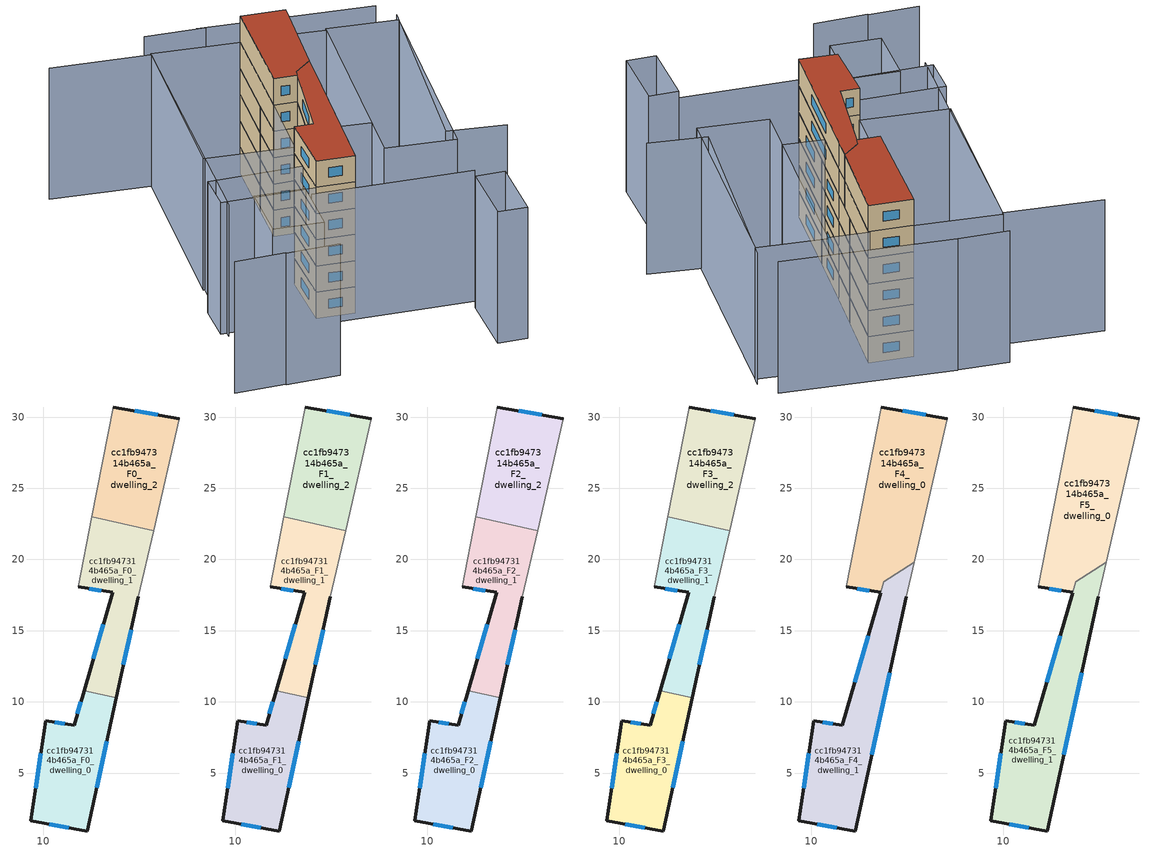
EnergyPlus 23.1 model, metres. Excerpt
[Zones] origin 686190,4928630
cc1fb947314b465a_F0_dwelling_0
 floor ground (EU_floor_Construction): 15.11,10.29 13.06,0.94 9.12,1.67 10.15,8.67 12.15,8.37 12.86,10.8 z0
 wall outside (EU_wall_Construction): 12.86,10.8 12.15,8.37 10.15,8.67 9.12,1.67 13.06,0.94 15.11,10.29 z0:3
 wall to cc1fb947314b465a_F0_dwelling_1 (EU_wall_Construction): 15.11,10.29 12.86,10.8 z0:3
 window (EU_Window_Construction): 9.81,6.4 9.46,3.95 / 11.5,8.47 10.8,8.58 / 12.63,10.01 12.38,9.16 / 13.73,3.98 14.44,7.25 / 10.4,1.43 11.78,1.18 z0.98:2.02
cc1fb947314b465a_F0_dwelling_1
 floor ground (EU_floor_Construction): 17.73,22.03 16.67,17.38 15.11,10.29 12.86,10.8 14.86,17.68 12.44,18.08 13.4,23.01 z0
 wall outside (EU_wall_Construction): 15.11,10.29 16.67,17.38 / 12.44,18.08 14.86,17.68 12.86,10.8 z0:3
 wall adiabatic (EU_wall_Construction): 16.67,17.38 17.73,22.03 / 13.4,23.01 12.44,18.08 z0:3
 wall to cc1fb947314b465a_F0_dwelling_2 (EU_wall_Construction): 17.73,22.03 13.4,23.01 z0:3
 window (EU_Window_Construction): 15.62,12.6 16.16,15.08 / 14.21,15.45 13.51,13.04 / 13.23,17.95 14.07,17.81 z0.98:2.02
cc1fb947314b465a_F0_dwelling_2
 floor ground (EU_floor_Construction): 19.52,29.87 17.73,22.03 13.4,23.01 14.9,30.7 z0
 wall outside (EU_wall_Construction): 19.52,29.87 14.9,30.7 z0:3
 wall adiabatic (EU_wall_Construction): 14.9,30.7 13.4,23.01 / 17.73,22.03 19.52,29.87 z0:3
 window (EU_Window_Construction): 18.02,30.14 16.4,30.43 z0.98:2.02
cc1fb947314b465a_F1_dwelling_0
 floor to cc1fb947314b465a_F0_dwelling_0 (EU_floor_Construction): 15.11,10.29 13.06,0.94 9.12,1.67 10.15,8.67 12.15,8.37 12.86,10.8 z3
 wall outside (EU_wall_Construction): 12.86,10.8 12.15,8.37 10.15,8.67 9.12,1.67 13.06,0.94 15.11,10.29 z3:6
 wall to cc1fb947314b465a_F1_dwelling_1 (EU_wall_Construction): 15.11,10.29 12.86,10.8 z3:6
 window (EU_Window_Construction): 9.81,6.4 9.46,3.95 / 11.5,8.47 10.8,8.58 / 12.63,10.01 12.38,9.16 / 13.73,3.98 14.44,7.25 / 10.4,1.43 11.78,1.18 z3.98:5.02
cc1fb947314b465a_F1_dwelling_1
 floor to cc1fb947314b465a_F0_dwelling_1 (EU_floor_Construction): 17.73,22.03 16.67,17.38 15.11,10.29 12.86,10.8 14.86,17.68 12.44,18.08 13.4,23.01 z3
 wall outside (EU_wall_Construction): 15.11,10.29 16.67,17.38 / 12.44,18.08 14.86,17.68 12.86,10.8 z3:6
 wall adiabatic (EU_wall_Construction): 16.67,17.38 17.73,22.03 / 13.4,23.01 12.44,18.08 z3:6
 wall to cc1fb947314b465a_F1_dwelling_2 (EU_wall_Construction): 17.73,22.03 13.4,23.01 z3:6
 window (EU_Window_Construction): 15.62,12.6 16.16,15.08 / 14.21,15.45 13.51,13.04 / 13.23,17.95 14.07,17.81 z3.98:5.02
cc1fb947314b465a_F1_dwelling_2
 floor to cc1fb947314b465a_F0_dwelling_2 (EU_floor_Construction): 19.52,29.87 17.73,22.03 13.4,23.01 14.9,30.7 z3
 wall outside (EU_wall_Construction): 19.52,29.87 14.9,30.7 z3:6
 wall adiabatic (EU_wall_Construction): 14.9,30.7 13.4,23.01 / 17.73,22.03 19.52,29.87 z3:6
 window (EU_Window_Construction): 18.02,30.14 16.4,30.43 z3.98:5.02
cc1fb947314b465a_F2_dwelling_0
 floor to cc1fb947314b465a_F1_dwelling_0 (EU_floor_Construction): 15.11,10.29 13.06,0.94 9.12,1.67 10.15,8.67 12.15,8.37 12.86,10.8 z6
 wall outside (EU_wall_Construction): 12.86,10.8 12.15,8.37 10.15,8.67 9.12,1.67 13.06,0.94 15.11,10.29 z6:9
 wall to cc1fb947314b465a_F2_dwelling_1 (EU_wall_Construction): 15.11,10.29 12.86,10.8 z6:9
 window (EU_Window_Construction): 9.81,6.4 9.46,3.95 / 11.5,8.47 10.8,8.58 / 12.63,10.01 12.38,9.16 / 13.73,3.98 14.44,7.25 / 10.4,1.43 11.78,1.18 z6.98:8.02
cc1fb947314b465a_F2_dwelling_1
 floor to cc1fb947314b465a_F1_dwelling_1 (EU_floor_Construction): 17.73,22.03 16.67,17.38 15.11,10.29 12.86,10.8 14.86,17.68 12.44,18.08 13.4,23.01 z6
 wall outside (EU_wall_Construction): 15.11,10.29 16.67,17.38 / 12.44,18.08 14.86,17.68 12.86,10.8 z6:9
 wall adiabatic (EU_wall_Construction): 16.67,17.38 17.73,22.03 / 13.4,23.01 12.44,18.08 z6:9
 wall to cc1fb947314b465a_F2_dwelling_2 (EU_wall_Construction): 17.73,22.03 13.4,23.01 z6:9
 window (EU_Window_Construction): 15.62,12.6 16.16,15.08 / 14.21,15.45 13.51,13.04 / 13.23,17.95 14.07,17.81 z6.98:8.02
cc1fb947314b465a_F2_dwelling_2
 floor to cc1fb947314b465a_F1_dwelling_2 (EU_floor_Construction): 19.52,29.87 17.73,22.03 13.4,23.01 14.9,30.7 z6
 wall outside (EU_wall_Construction): 19.52,29.87 14.9,30.7 z6:9
 wall adiabatic (EU_wall_Construction): 14.9,30.7 13.4,23.01 / 17.73,22.03 19.52,29.87 z6:9
 window (EU_Window_Construction): 18.02,30.14 16.4,30.43 z6.98:8.02
cc1fb947314b465a_F3_dwelling_0
 floor to cc1fb947314b465a_F2_dwelling_0 (EU_floor_Construction): 15.11,10.29 13.06,0.94 9.12,1.67 10.15,8.67 12.15,8.37 12.86,10.8 z9
 wall outside (EU_wall_Construction): 12.86,10.8 12.15,8.37 10.15,8.67 9.12,1.67 13.06,0.94 15.11,10.29 z9:12
 wall to cc1fb947314b465a_F3_dwelling_1 (EU_wall_Construction): 15.11,10.29 12.86,10.8 z9:12
 window (EU_Window_Construction): 9.81,6.4 9.46,3.95 / 11.5,8.47 10.8,8.58 / 12.63,10.01 12.38,9.16 / 13.73,3.98 14.44,7.25 / 10.4,1.43 11.78,1.18 z9.98:11.02
cc1fb947314b465a_F3_dwelling_1
 floor to cc1fb947314b465a_F2_dwelling_1 (EU_floor_Construction): 17.73,22.03 16.67,17.38 15.11,10.29 12.86,10.8 14.86,17.68 12.44,18.08 13.4,23.01 z9
 wall outside (EU_wall_Construction): 15.11,10.29 16.67,17.38 / 12.44,18.08 14.86,17.68 12.86,10.8 z9:12
 wall adiabatic (EU_wall_Construction): 16.67,17.38 17.73,22.03 / 13.4,23.01 12.44,18.08 z9:12
 wall to cc1fb947314b465a_F3_dwelling_2 (EU_wall_Construction): 17.73,22.03 13.4,23.01 z9:12
 window (EU_Window_Construction): 15.62,12.6 16.16,15.08 / 14.21,15.45 13.51,13.04 / 13.23,17.95 14.07,17.81 z9.98:11.02
cc1fb947314b465a_F3_dwelling_2
 floor to cc1fb947314b465a_F2_dwelling_2 (EU_floor_Construction): 19.52,29.87 17.73,22.03 13.4,23.01 14.9,30.7 z9
 wall outside (EU_wall_Construction): 19.52,29.87 14.9,30.7 z9:12
 wall adiabatic (EU_wall_Construction): 14.9,30.7 13.4,23.01 / 17.73,22.03 19.52,29.87 z9:12
 window (EU_Window_Construction): 18.02,30.14 16.4,30.43 z9.98:11.02
cc1fb947314b465a_F4_dwelling_0
 floor to cc1fb947314b465a_F3_dwelling_1 (EU_floor_Construction): 17.73,22.03 17.22,19.8 15.07,18.42 14.86,17.68 12.44,18.08 13.4,23.01 z12
 floor to cc1fb947314b465a_F3_dwelling_2 (EU_floor_Construction): 19.52,29.87 17.73,22.03 13.4,23.01 14.9,30.7 z12
 wall outside (EU_wall_Construction): 19.52,29.87 14.9,30.7 / 12.44,18.08 14.86,17.68 z12:15
 wall adiabatic (EU_wall_Construction): 14.9,30.7 12.44,18.08 / 17.22,19.8 19.52,29.87 z12:15
 wall to cc1fb947314b465a_F4_dwelling_1 (EU_wall_Construction): 15.08,18.42 17.22,19.8 / 14.86,17.68 15.07,18.42 z12:15
 window (EU_Window_Construction): 18.02,30.14 16.4,30.43 / 13.22,17.95 14.07,17.81 z12.98:14.02
cc1fb947314b465a_F4_dwelling_1
 floor to cc1fb947314b465a_F3_dwelling_0 (EU_floor_Construction): 15.11,10.29 13.06,0.94 9.12,1.67 10.15,8.67 12.15,8.37 12.86,10.8 z12
 floor to cc1fb947314b465a_F3_dwelling_1 (EU_floor_Construction): 17.22,19.8 16.67,17.38 15.11,10.29 12.86,10.8 14.86,17.68 15.08,18.42 z12
 wall outside (EU_wall_Construction): 14.86,17.68 12.15,8.37 10.15,8.67 9.12,1.67 13.06,0.94 16.67,17.38 z12:15
 wall adiabatic (EU_wall_Construction): 16.67,17.38 17.22,19.8 z12:15
 window (EU_Window_Construction): 14.23,6.29 15.49,12.04 / 10.4,1.43 11.78,1.18 / 9.81,6.4 9.46,3.95 / 11.5,8.47 10.8,8.58 / 13.98,14.65 13.03,11.4 z12.98:14.02
cc1fb947314b465a_F5_dwelling_0
 floor to cc1fb947314b465a_F4_dwelling_0 (EU_floor_Construction): 19.52,29.87 17.22,19.8 15.08,18.42 14.86,17.68 12.44,18.08 14.9,30.7 z15
 wall outside (EU_wall_Construction): 19.52,29.87 14.9,30.7 / 12.44,18.08 14.86,17.68 z15:18
 wall adiabatic (EU_wall_Construction): 14.9,30.7 12.44,18.08 / 17.22,19.8 19.52,29.87 z15:18
 wall to cc1fb947314b465a_F5_dwelling_1 (EU_wall_Construction): 15.08,18.42 17.22,19.8 / 14.86,17.68 15.07,18.42 z15:18
 window (EU_Window_Construction): 18.02,30.14 16.4,30.43 / 13.22,17.95 14.07,17.81 z15.98:17.02
 roof outside (EU_roof_Construction): 17.22,19.8 19.52,29.87 14.9,30.7 12.44,18.08 14.86,17.68 15.08,18.42 z18
cc1fb947314b465a_F5_dwelling_1
 floor to cc1fb947314b465a_F4_dwelling_1 (EU_floor_Construction): 17.22,19.8 16.67,17.38 13.06,0.94 9.12,1.67 10.15,8.67 12.15,8.37 14.86,17.68 15.08,18.42 z15
 wall outside (EU_wall_Construction): 14.86,17.68 12.15,8.37 10.15,8.67 9.12,1.67 13.06,0.94 16.67,17.38 z15:18
 wall adiabatic (EU_wall_Construction): 16.67,17.38 17.22,19.8 z15:18
 window (EU_Window_Construction): 14.23,6.29 15.49,12.04 / 10.4,1.43 11.78,1.18 / 9.81,6.4 9.46,3.95 / 11.5,8.47 10.8,8.58 / 13.98,14.65 13.03,11.4 z15.98:17.02
 roof outside (EU_roof_Construction): 13.06,0.94 16.67,17.38 17.22,19.8 15.08,18.42 14.86,17.68 12.15,8.37 10.15,8.67 9.12,1.67 z18
shading: 0.77,-8.73 6.37,-9.43 / -4.5,-8.03 0.77,-8.69 / 8.16,0.61 24.71,-2.14 / 31.53,4.54 25.52,6.04 / 25.52,6.04 31.22,28.85 / -4.3,34.39 5.91,32.32 / 5.91,32.32 -0.17,2.32 / 30.11,31.27 12.15,35.01 / 13.14,34.8 6.87,35.84 / 27.32,-3.68 26.25,-11 / 26.25,-11 23.15,-10.54 / 23.15,-10.54 24.22,-3.22 / 24.22,-3.22 27.32,-3.68 / 8.05,1.86 6.87,-4.87 / 6.87,-4.87 1.64,-3.95 / 1.64,-3.95 2.82,2.78 / 2.82,2.78 8.05,1.86 / 9.75,5.95 9.12,1.62 / 9.12,1.62 -0.66,3.05 / -0.66,3.05 -0.03,7.37 / -0.03,7.37 9.75,5.95 / 18.54,5.63 23.68,29.39 / 23.68,29.39 30.96,27.81 / 30.96,27.81 25.81,4.05 / 25.81,4.05 18.54,5.63 / 23.63,29.13 19.65,10.74 / 19.65,10.74 15.43,11.65 / 15.43,11.65 19.41,30.05 / 19.41,30.05 23.63,29.13 / 1.56,11.6 5.96,32.58 / 5.96,32.58 15.08,30.67 / 15.08,30.67 10.68,9.69 / 10.68,9.69 1.56,11.6 z0:15
[Building]
EU S2 Campaign: North Axis=0; Terrain=City; Solar Distribution=FullExterior
[Site:Location]
Bologna: Latitude=44.5; Longitude=11.25; Time Zone=1; Elevation=37
[SizingPeriod:WeatherFileDays]
AnnualSizingPeriod: Begin Month=1; Begin Day of Month=1; End Month=12; End Day of Month=31; Day of Week for Start Day=Monday; Use Weather File Daylight Saving Period=No; Use Weather File Rain and Snow Indicators=No
[MATERIAL]
EU_InternalMass_Material: Roughness=MediumRough; Thickness=0.1; Conductivity=1; Density=1800; Specific Heat=900; Thermal Absorptance=0.9; Solar Absorptance=0.7; Visible Absorptance=0.7
[MATERIAL:NOMASS] Roughness=MediumRough; Thermal Absorptance=0.9; Solar Absorptance=0.7; Visible Absorptance=0.7
Name | Thermal Resistance
EU_wall_NoMass | 0.905828
EU_roof_NoMass | 0.37593
EU_floor_NoMass | 0.67114
[WINDOWMATERIAL:SIMPLEGLAZINGSYSTEM]
EU_Window_SimpleGlazing: UFactor=4.52486; Solar Heat Gain Coefficient=0.85; Visible Transmittance=0.85
[CONSTRUCTION]
EU_wall_Construction: EU_wall_NoMass
EU_roof_Construction: EU_roof_NoMass
EU_floor_Construction: EU_floor_NoMass
EU_InternalMass_Construction: EU_InternalMass_Material
EU_Window_Construction: EU_Window_SimpleGlazing
[ZONE] Type=1; Multiplier=1; Ceiling Height=autocalculate; Floor Area=autocalculate; Part of Total Floor Area=Yes
Name | Volume
cc1fb947314b465a_F0_dwelling_0; cc1fb947314b465a_F1_dwelling_0; cc1fb947314b465a_F2_dwelling_0; cc1fb947314b465a_F3_dwelling_0 | 108.756
cc1fb947314b465a_F4_dwelling_0 | 164.009
cc1fb947314b465a_F5_dwelling_0 | 164.016
cc1fb947314b465a_F0_dwelling_1; cc1fb947314b465a_F1_dwelling_1; cc1fb947314b465a_F2_dwelling_1; cc1fb947314b465a_F3_dwelling_1; cc1fb947314b465a_F0_dwelling_2; cc1fb947314b465a_F1_dwelling_2; cc1fb947314b465a_F2_dwelling_2; cc1fb947314b465a_F3_dwelling_2 | 108.757
cc1fb947314b465a_F4_dwelling_1 | 162.249
cc1fb947314b465a_F5_dwelling_1 | 162.264
[INTERNALMASS] Construction=EU_InternalMass_Construction
Name | Zone or ZoneList | Surface Area
cc1fb947314b465a_F0_dwelling_0_EU_InternalMass | cc1fb947314b465a_F0_dwelling_0 | 36.2518
cc1fb947314b465a_F0_dwelling_1_EU_InternalMass | cc1fb947314b465a_F0_dwelling_1 | 36.2523
cc1fb947314b465a_F0_dwelling_2_EU_InternalMass | cc1fb947314b465a_F0_dwelling_2 | 36.2524
cc1fb947314b465a_F1_dwelling_0_EU_InternalMass | cc1fb947314b465a_F1_dwelling_0 | 36.2518
cc1fb947314b465a_F1_dwelling_1_EU_InternalMass | cc1fb947314b465a_F1_dwelling_1 | 36.2523
cc1fb947314b465a_F1_dwelling_2_EU_InternalMass | cc1fb947314b465a_F1_dwelling_2 | 36.2524
cc1fb947314b465a_F2_dwelling_0_EU_InternalMass | cc1fb947314b465a_F2_dwelling_0 | 36.2518
cc1fb947314b465a_F2_dwelling_1_EU_InternalMass | cc1fb947314b465a_F2_dwelling_1 | 36.2523
cc1fb947314b465a_F2_dwelling_2_EU_InternalMass | cc1fb947314b465a_F2_dwelling_2 | 36.2524
cc1fb947314b465a_F3_dwelling_0_EU_InternalMass | cc1fb947314b465a_F3_dwelling_0 | 36.2518
cc1fb947314b465a_F3_dwelling_1_EU_InternalMass | cc1fb947314b465a_F3_dwelling_1 | 36.2523
cc1fb947314b465a_F3_dwelling_2_EU_InternalMass | cc1fb947314b465a_F3_dwelling_2 | 36.2524
cc1fb947314b465a_F4_dwelling_0_EU_InternalMass | cc1fb947314b465a_F4_dwelling_0 | 54.6722
cc1fb947314b465a_F4_dwelling_1_EU_InternalMass | cc1fb947314b465a_F4_dwelling_1 | 54.0946
cc1fb947314b465a_F5_dwelling_0_EU_InternalMass | cc1fb947314b465a_F5_dwelling_0 | 54.6722
cc1fb947314b465a_F5_dwelling_1_EU_InternalMass | cc1fb947314b465a_F5_dwelling_1 | 54.0946
[OTHEREQUIPMENT] Fuel Type=Electricity; Design Level Calculation Method=Watts/Area; Power per Zone Floor Area=1; Fraction Latent=0; Fraction Radiant=0; Fraction Lost=0; Carbon Dioxide Generation Rate=0; EndUse Subcategory=EU_Step8_InternalGains
Name | Zone or ZoneList or Space or SpaceList | Schedule
EU_Step8_InternalGain_cc1fb947314b465a_F0_dwelling_0_f000 | cc1fb947314b465a_F0_dwelling_0 | EU_Step8_GainSchedule_cc1fb947314b465a_F0_dwelling_0_f000
EU_Step8_InternalGain_cc1fb947314b465a_F0_dwelling_1_f000 | cc1fb947314b465a_F0_dwelling_1 | EU_Step8_GainSchedule_cc1fb947314b465a_F0_dwelling_1_f000
EU_Step8_InternalGain_cc1fb947314b465a_F0_dwelling_2_f000 | cc1fb947314b465a_F0_dwelling_2 | EU_Step8_GainSchedule_cc1fb947314b465a_F0_dwelling_2_f000
EU_Step8_InternalGain_cc1fb947314b465a_F1_dwelling_0_f000 | cc1fb947314b465a_F1_dwelling_0 | EU_Step8_GainSchedule_cc1fb947314b465a_F1_dwelling_0_f000
EU_Step8_InternalGain_cc1fb947314b465a_F1_dwelling_1_f000 | cc1fb947314b465a_F1_dwelling_1 | EU_Step8_GainSchedule_cc1fb947314b465a_F1_dwelling_1_f000
EU_Step8_InternalGain_cc1fb947314b465a_F1_dwelling_2_f000 | cc1fb947314b465a_F1_dwelling_2 | EU_Step8_GainSchedule_cc1fb947314b465a_F1_dwelling_2_f000
EU_Step8_InternalGain_cc1fb947314b465a_F2_dwelling_0_f000 | cc1fb947314b465a_F2_dwelling_0 | EU_Step8_GainSchedule_cc1fb947314b465a_F2_dwelling_0_f000
EU_Step8_InternalGain_cc1fb947314b465a_F2_dwelling_1_f000 | cc1fb947314b465a_F2_dwelling_1 | EU_Step8_GainSchedule_cc1fb947314b465a_F2_dwelling_1_f000
EU_Step8_InternalGain_cc1fb947314b465a_F2_dwelling_2_f000 | cc1fb947314b465a_F2_dwelling_2 | EU_Step8_GainSchedule_cc1fb947314b465a_F2_dwelling_2_f000
EU_Step8_InternalGain_cc1fb947314b465a_F3_dwelling_0_f000 | cc1fb947314b465a_F3_dwelling_0 | EU_Step8_GainSchedule_cc1fb947314b465a_F3_dwelling_0_f000
EU_Step8_InternalGain_cc1fb947314b465a_F3_dwelling_1_f000 | cc1fb947314b465a_F3_dwelling_1 | EU_Step8_GainSchedule_cc1fb947314b465a_F3_dwelling_1_f000
EU_Step8_InternalGain_cc1fb947314b465a_F3_dwelling_2_f000 | cc1fb947314b465a_F3_dwelling_2 | EU_Step8_GainSchedule_cc1fb947314b465a_F3_dwelling_2_f000
EU_Step8_InternalGain_cc1fb947314b465a_F4_dwelling_0_f000 | cc1fb947314b465a_F4_dwelling_0 | EU_Step8_GainSchedule_cc1fb947314b465a_F4_dwelling_0_f000
EU_Step8_InternalGain_cc1fb947314b465a_F4_dwelling_1_f000 | cc1fb947314b465a_F4_dwelling_1 | EU_Step8_GainSchedule_cc1fb947314b465a_F4_dwelling_1_f000
EU_Step8_InternalGain_cc1fb947314b465a_F5_dwelling_0_f000 | cc1fb947314b465a_F5_dwelling_0 | EU_Step8_GainSchedule_cc1fb947314b465a_F5_dwelling_0_f000
EU_Step8_InternalGain_cc1fb947314b465a_F5_dwelling_1_f000 | cc1fb947314b465a_F5_dwelling_1 | EU_Step8_GainSchedule_cc1fb947314b465a_F5_dwelling_1_f000
[ZONEVENTILATION:DESIGNFLOWRATE] Schedule=EU_AlwaysOn; Design Flow Rate Calculation Method=AirChanges/Hour; Air Changes per Hour=0.73129; Ventilation Type=Natural; Fan Pressure Rise=0; Fan Total Efficiency=1; Constant Term Coefficient=1; Temperature Term Coefficient=0; Velocity Term Coefficient=0; Velocity Squared Term Coefficient=0; Minimum Indoor Temperature=-100; Maximum Indoor Temperature=100; Delta Temperature=-100; Minimum Outdoor Temperature=-100; Maximum Outdoor Temperature=100; Maximum Wind Speed=40
Name | Zone or ZoneList or Space or SpaceList
EU_ConstantAir_cc1fb947314b465a_F0_dwelling_0 | cc1fb947314b465a_F0_dwelling_0
EU_ConstantAir_cc1fb947314b465a_F0_dwelling_1 | cc1fb947314b465a_F0_dwelling_1
EU_ConstantAir_cc1fb947314b465a_F0_dwelling_2 | cc1fb947314b465a_F0_dwelling_2
EU_ConstantAir_cc1fb947314b465a_F1_dwelling_0 | cc1fb947314b465a_F1_dwelling_0
EU_ConstantAir_cc1fb947314b465a_F1_dwelling_1 | cc1fb947314b465a_F1_dwelling_1
EU_ConstantAir_cc1fb947314b465a_F1_dwelling_2 | cc1fb947314b465a_F1_dwelling_2
EU_ConstantAir_cc1fb947314b465a_F2_dwelling_0 | cc1fb947314b465a_F2_dwelling_0
EU_ConstantAir_cc1fb947314b465a_F2_dwelling_1 | cc1fb947314b465a_F2_dwelling_1
EU_ConstantAir_cc1fb947314b465a_F2_dwelling_2 | cc1fb947314b465a_F2_dwelling_2
EU_ConstantAir_cc1fb947314b465a_F3_dwelling_0 | cc1fb947314b465a_F3_dwelling_0
EU_ConstantAir_cc1fb947314b465a_F3_dwelling_1 | cc1fb947314b465a_F3_dwelling_1
EU_ConstantAir_cc1fb947314b465a_F3_dwelling_2 | cc1fb947314b465a_F3_dwelling_2
EU_ConstantAir_cc1fb947314b465a_F4_dwelling_0 | cc1fb947314b465a_F4_dwelling_0
EU_ConstantAir_cc1fb947314b465a_F4_dwelling_1 | cc1fb947314b465a_F4_dwelling_1
EU_ConstantAir_cc1fb947314b465a_F5_dwelling_0 | cc1fb947314b465a_F5_dwelling_0
EU_ConstantAir_cc1fb947314b465a_F5_dwelling_1 | cc1fb947314b465a_F5_dwelling_1
[HVACTEMPLATE:THERMOSTAT] Constant Heating Setpoint=20; Constant Cooling Setpoint=50
EU_HeatOnly_cc1fb947314b465a_F0_dwelling_0; EU_HeatOnly_cc1fb947314b465a_F0_dwelling_1; EU_HeatOnly_cc1fb947314b465a_F0_dwelling_2; EU_HeatOnly_cc1fb947314b465a_F1_dwelling_0; EU_HeatOnly_cc1fb947314b465a_F1_dwelling_1; EU_HeatOnly_cc1fb947314b465a_F1_dwelling_2; EU_HeatOnly_cc1fb947314b465a_F2_dwelling_0; EU_HeatOnly_cc1fb947314b465a_F2_dwelling_1; EU_HeatOnly_cc1fb947314b465a_F2_dwelling_2; EU_HeatOnly_cc1fb947314b465a_F3_dwelling_0; EU_HeatOnly_cc1fb947314b465a_F3_dwelling_1; EU_HeatOnly_cc1fb947314b465a_F3_dwelling_2; EU_HeatOnly_cc1fb947314b465a_F4_dwelling_0; EU_HeatOnly_cc1fb947314b465a_F4_dwelling_1; EU_HeatOnly_cc1fb947314b465a_F5_dwelling_0; EU_HeatOnly_cc1fb947314b465a_F5_dwelling_1
[HVACTEMPLATE:ZONE:IDEALLOADSAIRSYSTEM] System Availability Schedule=EU_AlwaysOn; Maximum Heating Supply Air Temperature=50; Minimum Cooling Supply Air Temperature=13; Maximum Heating Supply Air Humidity Ratio=0.0156; Minimum Cooling Supply Air Humidity Ratio=0.0077; Heating Limit=NoLimit; Cooling Limit=NoLimit; Heating Availability Schedule=EU_AlwaysOn; Cooling Availability Schedule=EU_CoolingOff; Dehumidification Control Type=ConstantSensibleHeatRatio; Cooling Sensible Heat Ratio=0.7; Dehumidification Setpoint=60; Humidification Control Type=None; Humidification Setpoint=30; Outdoor Air Method=None; Outdoor Air Flow Rate per Person=0.00944; Outdoor Air Flow Rate per Zone Floor Area=0; Outdoor Air Flow Rate per Zone=0; Demand Controlled Ventilation Type=None; Outdoor Air Economizer Type=NoEconomizer; Heat Recovery Type=None; Sensible Heat Recovery Effectiveness=0.7; Latent Heat Recovery Effectiveness=0.65
Name | Template Thermostat
cc1fb947314b465a_F0_dwelling_0 | EU_HeatOnly_cc1fb947314b465a_F0_dwelling_0
cc1fb947314b465a_F0_dwelling_1 | EU_HeatOnly_cc1fb947314b465a_F0_dwelling_1
cc1fb947314b465a_F0_dwelling_2 | EU_HeatOnly_cc1fb947314b465a_F0_dwelling_2
cc1fb947314b465a_F1_dwelling_0 | EU_HeatOnly_cc1fb947314b465a_F1_dwelling_0
cc1fb947314b465a_F1_dwelling_1 | EU_HeatOnly_cc1fb947314b465a_F1_dwelling_1
cc1fb947314b465a_F1_dwelling_2 | EU_HeatOnly_cc1fb947314b465a_F1_dwelling_2
cc1fb947314b465a_F2_dwelling_0 | EU_HeatOnly_cc1fb947314b465a_F2_dwelling_0
cc1fb947314b465a_F2_dwelling_1 | EU_HeatOnly_cc1fb947314b465a_F2_dwelling_1
cc1fb947314b465a_F2_dwelling_2 | EU_HeatOnly_cc1fb947314b465a_F2_dwelling_2
cc1fb947314b465a_F3_dwelling_0 | EU_HeatOnly_cc1fb947314b465a_F3_dwelling_0
cc1fb947314b465a_F3_dwelling_1 | EU_HeatOnly_cc1fb947314b465a_F3_dwelling_1
cc1fb947314b465a_F3_dwelling_2 | EU_HeatOnly_cc1fb947314b465a_F3_dwelling_2
cc1fb947314b465a_F4_dwelling_0 | EU_HeatOnly_cc1fb947314b465a_F4_dwelling_0
cc1fb947314b465a_F4_dwelling_1 | EU_HeatOnly_cc1fb947314b465a_F4_dwelling_1
cc1fb947314b465a_F5_dwelling_0 | EU_HeatOnly_cc1fb947314b465a_F5_dwelling_0
cc1fb947314b465a_F5_dwelling_1 | EU_HeatOnly_cc1fb947314b465a_F5_dwelling_1
[SIZING:ZONE] Zone Cooling Design Supply Air Temperature Input Method=SupplyAirTemperature; Zone Cooling Design Supply Air Temperature=13; Zone Heating Design Supply Air Temperature Input Method=SupplyAirTemperature; Zone Heating Design Supply Air Temperature=50; Zone Cooling Design Supply Air Humidity Ratio=0.008; Zone Heating Design Supply Air Humidity Ratio=0.008; Cooling Design Air Flow Method=DesignDay; Cooling Design Air Flow Rate=0; Cooling Minimum Air Flow per Zone Floor Area=0.000762; Cooling Minimum Air Flow=0; Cooling Minimum Air Flow Fraction=0.2; Heating Design Air Flow Method=DesignDay; Heating Design Air Flow Rate=0; Heating Maximum Air Flow per Zone Floor Area=0.002032; Heating Maximum Air Flow=0.141576; Heating Maximum Air Flow Fraction=0.3; Account for Dedicated Outdoor Air System=No; Dedicated Outdoor Air System Control Strategy=NeutralSupplyAir; Dedicated Outdoor Air Low Setpoint Temperature for Design=autosize; Dedicated Outdoor Air High Setpoint Temperature for Design=autosize; Zone Load Sizing Method=Sensible Load Only No Latent Load; Zone Latent Cooling Design Supply Air Humidity Ratio Input Method=HumidityRatioDifference; Zone Cooling Design Supply Air Humidity Ratio Difference=0.005; Zone Latent Heating Design Supply Air Humidity Ratio Input Method=HumidityRatioDifference; Zone Humidification Design Supply Air Humidity Ratio Difference=0.005
cc1fb947314b465a_F0_dwelling_0; cc1fb947314b465a_F0_dwelling_1; cc1fb947314b465a_F0_dwelling_2; cc1fb947314b465a_F1_dwelling_0; cc1fb947314b465a_F1_dwelling_1; cc1fb947314b465a_F1_dwelling_2; cc1fb947314b465a_F2_dwelling_0; cc1fb947314b465a_F2_dwelling_1; cc1fb947314b465a_F2_dwelling_2; cc1fb947314b465a_F3_dwelling_0; cc1fb947314b465a_F3_dwelling_1; cc1fb947314b465a_F3_dwelling_2; cc1fb947314b465a_F4_dwelling_0; cc1fb947314b465a_F4_dwelling_1; cc1fb947314b465a_F5_dwelling_0; cc1fb947314b465a_F5_dwelling_1
[SCHEDULE:CONSTANT]
Name | Hourly Value
EU_AlwaysOn | 1
EU_CoolingOff | 0
[SCHEDULE:FILE] Column Number=1; Rows to Skip at Top=0; Number of Hours of Data=8760; Column Separator=Comma; Interpolate to Timestep=No; Minutes per Item=60; Adjust Schedule for Daylight Savings=Yes
Name | File
EU_Step8_GainSchedule_cc1fb947314b465a_F0_dwelling_0_f000 | ../../schedules/cc1fb947314b465a/cc1fb947314b465a_F0_dwelling_0_f000_gain.csv
EU_Step8_GainSchedule_cc1fb947314b465a_F0_dwelling_1_f000 | ../../schedules/cc1fb947314b465a/cc1fb947314b465a_F0_dwelling_1_f000_gain.csv
EU_Step8_GainSchedule_cc1fb947314b465a_F0_dwelling_2_f000 | ../../schedules/cc1fb947314b465a/cc1fb947314b465a_F0_dwelling_2_f000_gain.csv
EU_Step8_GainSchedule_cc1fb947314b465a_F1_dwelling_0_f000 | ../../schedules/cc1fb947314b465a/cc1fb947314b465a_F1_dwelling_0_f000_gain.csv
EU_Step8_GainSchedule_cc1fb947314b465a_F1_dwelling_1_f000 | ../../schedules/cc1fb947314b465a/cc1fb947314b465a_F1_dwelling_1_f000_gain.csv
EU_Step8_GainSchedule_cc1fb947314b465a_F1_dwelling_2_f000 | ../../schedules/cc1fb947314b465a/cc1fb947314b465a_F1_dwelling_2_f000_gain.csv
EU_Step8_GainSchedule_cc1fb947314b465a_F2_dwelling_0_f000 | ../../schedules/cc1fb947314b465a/cc1fb947314b465a_F2_dwelling_0_f000_gain.csv
EU_Step8_GainSchedule_cc1fb947314b465a_F2_dwelling_1_f000 | ../../schedules/cc1fb947314b465a/cc1fb947314b465a_F2_dwelling_1_f000_gain.csv
EU_Step8_GainSchedule_cc1fb947314b465a_F2_dwelling_2_f000 | ../../schedules/cc1fb947314b465a/cc1fb947314b465a_F2_dwelling_2_f000_gain.csv
EU_Step8_GainSchedule_cc1fb947314b465a_F3_dwelling_0_f000 | ../../schedules/cc1fb947314b465a/cc1fb947314b465a_F3_dwelling_0_f000_gain.csv
EU_Step8_GainSchedule_cc1fb947314b465a_F3_dwelling_1_f000 | ../../schedules/cc1fb947314b465a/cc1fb947314b465a_F3_dwelling_1_f000_gain.csv
EU_Step8_GainSchedule_cc1fb947314b465a_F3_dwelling_2_f000 | ../../schedules/cc1fb947314b465a/cc1fb947314b465a_F3_dwelling_2_f000_gain.csv
EU_Step8_GainSchedule_cc1fb947314b465a_F4_dwelling_0_f000 | ../../schedules/cc1fb947314b465a/cc1fb947314b465a_F4_dwelling_0_f000_gain.csv
EU_Step8_GainSchedule_cc1fb947314b465a_F4_dwelling_1_f000 | ../../schedules/cc1fb947314b465a/cc1fb947314b465a_F4_dwelling_1_f000_gain.csv
EU_Step8_GainSchedule_cc1fb947314b465a_F5_dwelling_0_f000 | ../../schedules/cc1fb947314b465a/cc1fb947314b465a_F5_dwelling_0_f000_gain.csv
EU_Step8_GainSchedule_cc1fb947314b465a_F5_dwelling_1_f000 | ../../schedules/cc1fb947314b465a/cc1fb947314b465a_F5_dwelling_1_f000_gain.csv
